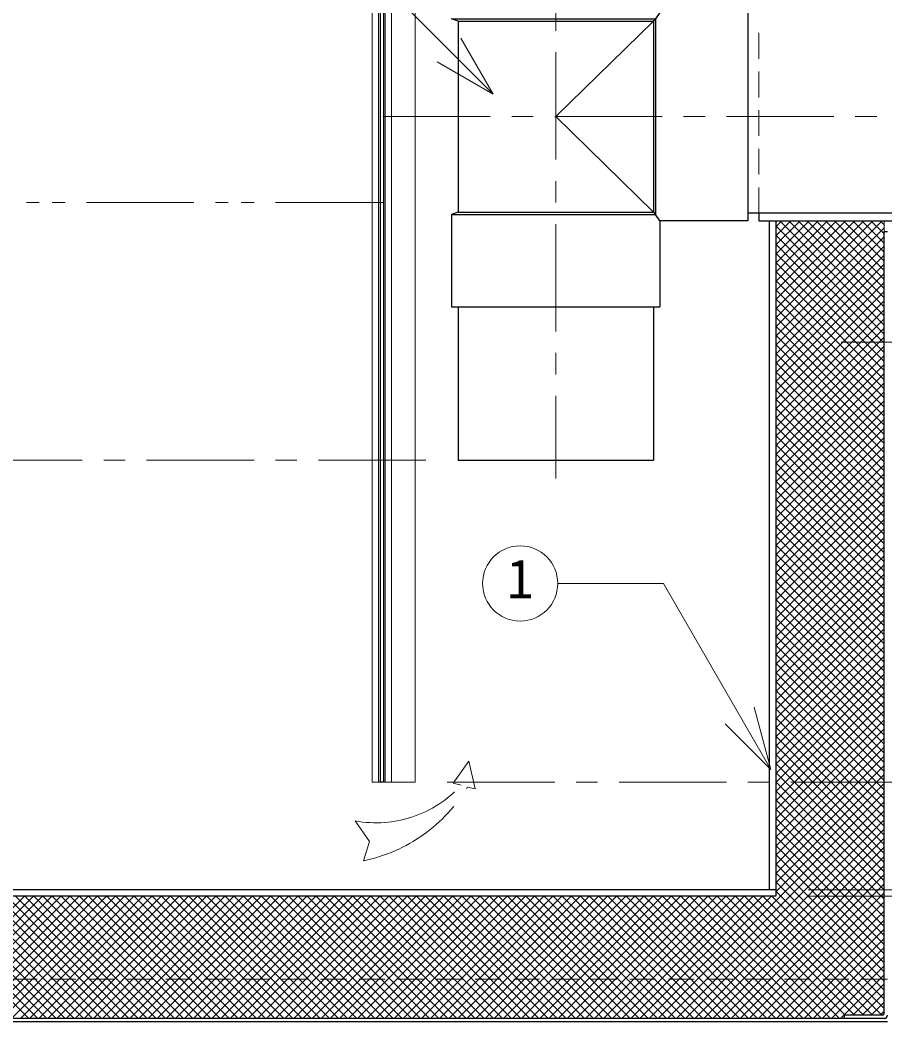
# Model space of a CAD drawing. Units: millimetres at full size, sheet at 1:10; details may follow other scales. Extents: x -2114 to 1936, y -1399 to 1411.
# Drawn here: x -714.9 to -312.1, y -890.2 to -423.6 of the extents above; entities that cross this region are included whole.
import ezdxf
from ezdxf.enums import TextEntityAlignment as Align

# ---------------------------------------------------------------- set-up
doc = ezdxf.new("R2010")
doc.units = ezdxf.units.MM
doc.header["$LTSCALE"] = 10
for name, pattern in [('CHAIN1', [8, 5, -1, 1, -1]), ('DASHED1', [1.8, 1.2, -0.6]), ('DOUBLE_CHAIN1', [8.8, 5, -1, 0.6, -0.6, 0.6, -1])]:
    doc.linetypes.add(name, pattern=pattern)
doc.layers.add('0-0_ﾚｲﾔ1', color=4, linetype='Continuous', lineweight=9)
doc.styles.add('ＭＳ ゴシック', font='')
doc.styles.get('ＭＳ ゴシック').set_extended_font_data('MS Gothic')

msp = doc.modelspace()

# ---------------------------------------------------------------- linework, layer by layer
at = {"layer": '0-0_ﾚｲﾔ1', "linetype": 'CHAIN1'}
for p, q in [((-465.42, 121.36), (-465.42, -637.14)), ((-545.92, -468.64), (469.08, -468.64)), ((-332.52, -573.64), (-289.32, -573.64)), ((-525.92, -628.64), (-1850.92, -628.64)), ((-515.92, -778.64), (419.08, -778.64)), ((-347.92, -828.64), (519.08, -828.64)), ((-347.92, -831.64), (569.08, -831.64))]:
    msp.add_line(p, q, dxfattribs=at)
at = {"layer": '0-0_ﾚｲﾔ1', "color": 5, "lineweight": 25}
for p, q in [((-547.17, -130.14), (-547.17, -778.64)), ((-545.67, -130.89), (-545.67, -778.64)), ((-510.92, -424.14), (-510.92, -513.14)), ((-419.92, -424.14), (-418.92, -423.14)), ((-375.92, -420.14), (-375.92, -517.14)), ((-510.92, -513.14), (-419.92, -513.14)), ((-419.92, -513.14), (-418.92, -514.14)), ((-513.92, -514.14), (-418.92, -514.14)), ((-416.92, -517.14), (-418.92, -514.14)), ((-375.92, -517.14), (-416.92, -517.14)), ((-416.92, -517.14), (-416.92, -557.14)), ((-286.92, -513.64), (-375.92, -513.64)), ((-370.92, -513.64), (-370.92, -517.14)), ((-370.92, -517.14), (-286.92, -517.14)), ((-365.92, -828.64), (-365.92, -517.14)), ((-362.92, -517.14), (-362.92, -831.64)), ((-312.52, -522.14), (-310.92, -522.14)), ((-312.52, -886.24), (-312.52, -522.14)), ((-513.92, -557.14), (-416.92, -557.14)), ((-419.92, -557.14), (-419.92, -628.64)), ((-545.67, -778.64), (-547.17, -778.64)), ((-362.92, -828.64), (-1068.92, -828.64)), ((-362.92, -831.64), (-1068.92, -831.64)), ((-310.92, -890.24), (-1120.92, -890.24)), ((-311.72, -888.64), (-1120.12, -888.64)), ((-313.32, -887.04), (-330.92, -887.04)), ((-330.92, -888.64), (-330.92, -887.04))]:
    msp.add_line(p, q, dxfattribs=at)
at = {"layer": '0-0_ﾚｲﾔ1', "color": 7, "lineweight": 18}
for p, q in [((-550.92, -778.64), (-550.92, -131.64)), ((-547.92, -778.64), (-547.92, -131.64)), ((-544.92, -143.88), (-544.92, -778.64)), ((-541.92, -144.5), (-541.92, -778.64)), ((-494.59, -458.12), (-600.09, -352.62)), ((-494.59, -458.12), (-509.59, -432.14)), ((-494.59, -458.12), (-520.57, -443.12)), ((-312.52, -517.14), (-312.52, -522.14)), ((-464.49, -686.03), (-415.25, -686.03)), ((-365.24, -772.64), (-415.25, -686.03)), ((-365.24, -772.64), (-373.01, -743.66)), ((-365.24, -772.64), (-386.46, -751.42)), ((-547.92, -778.64), (-550.92, -778.64)), ((-541.92, -778.64), (-544.92, -778.64))]:
    msp.add_line(p, q, dxfattribs=at)
at = {"layer": '0-0_ﾚｲﾔ1'}
for p, q in [((-530.92, -778.64), (-530.92, -131.64)), ((-419.92, -424.14), (-465.42, -468.64)), ((-465.42, -468.64), (-419.92, -513.14)), ((-362.92, -566.57), (-313.49, -517.14)), ((-362.92, -562.33), (-317.73, -517.14)), ((-362.92, -558.08), (-321.97, -517.14)), ((-362.92, -553.84), (-326.22, -517.14)), ((-362.92, -549.6), (-330.46, -517.14)), ((-362.92, -545.36), (-334.7, -517.14)), ((-362.92, -541.11), (-338.95, -517.14)), ((-362.92, -536.87), (-343.19, -517.14)), ((-362.92, -532.63), (-347.43, -517.14)), ((-362.92, -528.38), (-351.67, -517.14)), ((-362.92, -524.14), (-355.92, -517.14)), ((-362.92, -519.9), (-360.16, -517.14)), ((-361.09, -517.14), (-312.52, -565.7)), ((-356.85, -517.14), (-312.52, -561.46)), ((-352.6, -517.14), (-312.52, -557.22)), ((-348.36, -517.14), (-312.52, -552.98)), ((-344.12, -517.14), (-312.52, -548.73)), ((-339.88, -517.14), (-312.52, -544.49)), ((-335.63, -517.14), (-312.52, -540.25)), ((-331.39, -517.14), (-312.52, -536.01)), ((-327.15, -517.14), (-312.52, -531.76)), ((-322.91, -517.14), (-312.52, -527.52)), ((-318.66, -517.14), (-312.52, -523.28)), ((-314.42, -517.14), (-312.52, -519.04)), ((-362.92, -519.55), (-312.52, -569.95)), ((-362.92, -570.81), (-312.52, -520.41)), ((-362.92, -523.79), (-312.52, -574.19)), ((-362.92, -575.05), (-312.52, -524.65)), ((-362.92, -528.03), (-312.52, -578.43)), ((-362.92, -579.3), (-312.52, -528.9)), ((-362.92, -532.28), (-312.52, -582.68)), ((-362.92, -583.54), (-312.52, -533.14)), ((-362.92, -536.52), (-312.52, -586.92)), ((-362.92, -587.78), (-312.52, -537.38)), ((-362.92, -540.76), (-312.52, -591.16)), ((-362.92, -592.02), (-312.52, -541.62)), ((-362.92, -545), (-312.52, -595.4)), ((-362.92, -596.27), (-312.52, -545.87)), ((-362.92, -549.25), (-312.52, -599.65)), ((-362.92, -600.51), (-312.52, -550.11)), ((-362.92, -553.49), (-312.52, -603.89)), ((-362.92, -604.75), (-312.52, -554.35)), ((-362.92, -557.73), (-312.52, -608.13)), ((-362.92, -608.99), (-312.52, -558.59)), ((-362.92, -561.97), (-312.52, -612.37)), ((-362.92, -613.24), (-312.52, -562.84)), ((-362.92, -566.22), (-312.52, -616.62)), ((-362.92, -617.48), (-312.52, -567.08)), ((-362.92, -570.46), (-312.52, -620.86)), ((-362.92, -621.72), (-312.52, -571.32)), ((-362.92, -574.7), (-312.52, -625.1)), ((-362.92, -625.97), (-312.52, -575.57)), ((-362.92, -578.94), (-312.52, -629.34)), ((-362.92, -630.21), (-312.52, -579.81)), ((-362.92, -583.19), (-312.52, -633.59)), ((-362.92, -634.45), (-312.52, -584.05)), ((-362.92, -587.43), (-312.52, -637.83)), ((-362.92, -638.69), (-312.52, -588.29)), ((-362.92, -591.67), (-312.52, -642.07)), ((-362.92, -642.94), (-312.52, -592.54)), ((-362.92, -595.92), (-312.52, -646.32)), ((-362.92, -647.18), (-312.52, -596.78)), ((-362.92, -600.16), (-312.52, -650.56)), ((-362.92, -651.42), (-312.52, -601.02)), ((-362.92, -604.4), (-312.52, -654.8)), ((-362.92, -655.66), (-312.52, -605.26)), ((-362.92, -608.64), (-312.52, -659.04)), ((-362.92, -659.91), (-312.52, -609.51)), ((-362.92, -612.89), (-312.52, -663.29)), ((-362.92, -664.15), (-312.52, -613.75)), ((-362.92, -617.13), (-312.52, -667.53)), ((-362.92, -668.39), (-312.52, -617.99)), ((-362.92, -621.37), (-312.52, -671.77)), ((-362.92, -672.63), (-312.52, -622.23)), ((-362.92, -625.61), (-312.52, -676.01)), ((-362.92, -676.88), (-312.52, -626.48)), ((-362.92, -629.86), (-312.52, -680.26)), ((-362.92, -681.12), (-312.52, -630.72)), ((-362.92, -634.1), (-312.52, -684.5)), ((-362.92, -685.36), (-312.52, -634.96)), ((-362.92, -638.34), (-312.52, -688.74)), ((-362.92, -689.61), (-312.52, -639.21)), ((-362.92, -642.58), (-312.52, -692.98)), ((-362.92, -693.85), (-312.52, -643.45)), ((-362.92, -646.83), (-312.52, -697.23)), ((-362.92, -698.09), (-312.52, -647.69)), ((-362.92, -651.07), (-312.52, -701.47)), ((-362.92, -702.33), (-312.52, -651.93)), ((-362.92, -655.31), (-312.52, -705.71)), ((-362.92, -706.58), (-312.52, -656.18)), ((-362.92, -659.55), (-312.52, -709.95)), ((-362.92, -710.82), (-312.52, -660.42)), ((-362.92, -663.8), (-312.52, -714.2)), ((-362.92, -715.06), (-312.52, -664.66)), ((-362.92, -668.04), (-312.52, -718.44)), ((-362.92, -719.3), (-312.52, -668.9)), ((-362.92, -672.28), (-312.52, -722.68)), ((-362.92, -723.55), (-312.52, -673.15)), ((-362.92, -676.53), (-312.52, -726.93)), ((-362.92, -727.79), (-312.52, -677.39)), ((-362.92, -680.77), (-312.52, -731.17)), ((-362.92, -732.03), (-312.52, -681.63)), ((-362.92, -685.01), (-312.52, -735.41)), ((-362.92, -736.27), (-312.52, -685.87)), ((-362.92, -689.25), (-312.52, -739.65)), ((-362.92, -740.52), (-312.52, -690.12)), ((-362.92, -693.5), (-312.52, -743.9)), ((-362.92, -744.76), (-312.52, -694.36)), ((-362.92, -697.74), (-312.52, -748.14)), ((-362.92, -749), (-312.52, -698.6)), ((-362.92, -701.98), (-312.52, -752.38)), ((-362.92, -753.24), (-312.52, -702.84)), ((-362.92, -706.22), (-312.52, -756.62)), ((-362.92, -757.49), (-312.52, -707.09)), ((-362.92, -710.47), (-312.52, -760.87)), ((-362.92, -761.73), (-312.52, -711.33)), ((-362.92, -714.71), (-312.52, -765.11)), ((-362.92, -765.97), (-312.52, -715.57)), ((-362.92, -718.95), (-312.52, -769.35)), ((-362.92, -770.22), (-312.52, -719.82)), ((-362.92, -723.19), (-312.52, -773.59)), ((-362.92, -774.46), (-312.52, -724.06)), ((-362.92, -727.44), (-312.52, -777.84)), ((-362.92, -778.7), (-312.52, -728.3)), ((-362.92, -731.68), (-312.52, -782.08)), ((-362.92, -782.94), (-312.52, -732.54)), ((-362.92, -735.92), (-312.52, -786.32)), ((-362.92, -787.19), (-312.52, -736.79)), ((-362.92, -740.16), (-312.52, -790.56)), ((-362.92, -791.43), (-312.52, -741.03)), ((-362.92, -744.41), (-312.52, -794.81)), ((-362.92, -795.67), (-312.52, -745.27)), ((-362.92, -748.65), (-312.52, -799.05)), ((-362.92, -799.91), (-312.52, -749.51)), ((-362.92, -752.89), (-312.52, -803.29)), ((-362.92, -804.16), (-312.52, -753.76)), ((-362.92, -757.14), (-312.52, -807.54)), ((-362.92, -808.4), (-312.52, -758)), ((-362.92, -761.38), (-312.52, -811.78)), ((-362.92, -812.64), (-312.52, -762.24)), ((-362.92, -765.62), (-312.52, -816.02)), ((-362.92, -816.88), (-312.52, -766.48)), ((-362.92, -769.86), (-312.52, -820.26)), ((-362.92, -821.13), (-312.52, -770.73)), ((-362.92, -774.11), (-312.52, -824.51)), ((-547.17, -778.64), (-547.92, -778.64)), ((-544.92, -778.64), (-545.67, -778.64)), ((-541.92, -778.64), (-530.92, -778.64)), ((-362.92, -825.37), (-312.52, -774.97)), ((-362.92, -778.35), (-312.52, -828.75)), ((-362.92, -829.61), (-312.52, -779.21)), ((-417.7, -888.64), (-312.52, -783.45)), ((-362.92, -782.59), (-312.52, -832.99)), ((-413.46, -888.64), (-312.52, -787.7)), ((-362.92, -786.83), (-312.52, -837.23)), ((-409.22, -888.64), (-312.52, -791.94)), ((-362.92, -791.08), (-312.52, -841.48)), ((-404.98, -888.64), (-312.52, -796.18)), ((-362.92, -795.32), (-312.52, -845.72)), ((-400.73, -888.64), (-312.52, -800.43)), ((-362.92, -799.56), (-312.52, -849.96)), ((-396.49, -888.64), (-312.52, -804.67)), ((-362.92, -803.8), (-312.52, -854.2)), ((-392.25, -888.64), (-312.52, -808.91)), ((-362.92, -808.05), (-312.52, -858.45)), ((-388, -888.64), (-312.52, -813.15)), ((-362.92, -812.29), (-312.52, -862.69)), ((-362.92, -816.53), (-312.52, -866.93)), ((-383.76, -888.64), (-312.52, -817.4)), ((-362.92, -820.77), (-312.52, -871.17)), ((-379.52, -888.64), (-312.52, -821.64)), ((-375.28, -888.64), (-312.52, -825.88)), ((-362.92, -825.02), (-312.52, -875.42)), ((-371.03, -888.64), (-312.52, -830.12)), ((-362.92, -829.26), (-312.52, -879.66)), ((-769.84, -888.64), (-712.84, -831.64)), ((-767.84, -831.64), (-710.84, -888.64)), ((-765.6, -888.64), (-708.6, -831.64)), ((-763.6, -831.64), (-706.6, -888.64)), ((-761.36, -888.64), (-704.36, -831.64)), ((-759.35, -831.64), (-702.35, -888.64)), ((-757.11, -888.64), (-700.11, -831.64)), ((-755.11, -831.64), (-698.11, -888.64)), ((-752.87, -888.64), (-695.87, -831.64)), ((-750.87, -831.64), (-693.87, -888.64)), ((-748.63, -888.64), (-691.63, -831.64)), ((-746.63, -831.64), (-689.63, -888.64)), ((-744.39, -888.64), (-687.39, -831.64)), ((-742.38, -831.64), (-685.38, -888.64)), ((-740.14, -888.64), (-683.14, -831.64)), ((-738.14, -831.64), (-681.14, -888.64)), ((-735.9, -888.64), (-678.9, -831.64)), ((-733.9, -831.64), (-676.9, -888.64)), ((-731.66, -888.64), (-674.66, -831.64)), ((-729.66, -831.64), (-672.66, -888.64)), ((-727.42, -888.64), (-670.42, -831.64)), ((-725.41, -831.64), (-668.41, -888.64)), ((-723.17, -888.64), (-666.17, -831.64)), ((-721.17, -831.64), (-664.17, -888.64)), ((-718.93, -888.64), (-661.93, -831.64)), ((-716.93, -831.64), (-659.93, -888.64)), ((-714.69, -888.64), (-657.69, -831.64)), ((-712.68, -831.64), (-655.68, -888.64)), ((-710.45, -888.64), (-653.45, -831.64)), ((-708.44, -831.64), (-651.44, -888.64)), ((-706.2, -888.64), (-649.2, -831.64)), ((-704.2, -831.64), (-647.2, -888.64)), ((-701.96, -888.64), (-644.96, -831.64)), ((-699.96, -831.64), (-642.96, -888.64)), ((-697.72, -888.64), (-640.72, -831.64)), ((-695.71, -831.64), (-638.71, -888.64)), ((-693.47, -888.64), (-636.47, -831.64)), ((-691.47, -831.64), (-634.47, -888.64)), ((-689.23, -888.64), (-632.23, -831.64)), ((-687.23, -831.64), (-630.23, -888.64)), ((-684.99, -888.64), (-627.99, -831.64)), ((-682.99, -831.64), (-625.99, -888.64)), ((-680.75, -888.64), (-623.75, -831.64)), ((-678.74, -831.64), (-621.74, -888.64)), ((-676.5, -888.64), (-619.5, -831.64)), ((-674.5, -831.64), (-617.5, -888.64)), ((-672.26, -888.64), (-615.26, -831.64)), ((-670.26, -831.64), (-613.26, -888.64)), ((-668.02, -888.64), (-611.02, -831.64)), ((-666.02, -831.64), (-609.02, -888.64)), ((-663.78, -888.64), (-606.78, -831.64)), ((-661.77, -831.64), (-604.77, -888.64)), ((-659.53, -888.64), (-602.53, -831.64)), ((-657.53, -831.64), (-600.53, -888.64)), ((-655.29, -888.64), (-598.29, -831.64)), ((-653.29, -831.64), (-596.29, -888.64)), ((-651.05, -888.64), (-594.05, -831.64)), ((-649.05, -831.64), (-592.05, -888.64)), ((-646.81, -888.64), (-589.81, -831.64)), ((-644.8, -831.64), (-587.8, -888.64)), ((-642.56, -888.64), (-585.56, -831.64)), ((-640.56, -831.64), (-583.56, -888.64)), ((-638.32, -888.64), (-581.32, -831.64)), ((-636.32, -831.64), (-579.32, -888.64)), ((-634.08, -888.64), (-577.08, -831.64)), ((-632.07, -831.64), (-575.07, -888.64)), ((-629.84, -888.64), (-572.84, -831.64)), ((-627.83, -831.64), (-570.83, -888.64)), ((-625.59, -888.64), (-568.59, -831.64)), ((-623.59, -831.64), (-566.59, -888.64)), ((-621.35, -888.64), (-564.35, -831.64)), ((-619.35, -831.64), (-562.35, -888.64)), ((-617.11, -888.64), (-560.11, -831.64)), ((-615.1, -831.64), (-558.1, -888.64)), ((-612.86, -888.64), (-555.86, -831.64)), ((-610.86, -831.64), (-553.86, -888.64)), ((-608.62, -888.64), (-551.62, -831.64)), ((-606.62, -831.64), (-549.62, -888.64)), ((-604.38, -888.64), (-547.38, -831.64)), ((-602.38, -831.64), (-545.38, -888.64)), ((-600.14, -888.64), (-543.14, -831.64)), ((-598.13, -831.64), (-541.13, -888.64)), ((-595.89, -888.64), (-538.89, -831.64)), ((-593.89, -831.64), (-536.89, -888.64)), ((-591.65, -888.64), (-534.65, -831.64)), ((-589.65, -831.64), (-532.65, -888.64)), ((-587.41, -888.64), (-530.41, -831.64)), ((-585.41, -831.64), (-528.41, -888.64)), ((-583.17, -888.64), (-526.17, -831.64)), ((-581.16, -831.64), (-524.16, -888.64)), ((-578.92, -888.64), (-521.92, -831.64)), ((-576.92, -831.64), (-519.92, -888.64)), ((-574.68, -888.64), (-517.68, -831.64)), ((-572.68, -831.64), (-515.68, -888.64)), ((-570.44, -888.64), (-513.44, -831.64)), ((-568.44, -831.64), (-511.44, -888.64)), ((-566.2, -888.64), (-509.2, -831.64)), ((-564.19, -831.64), (-507.19, -888.64)), ((-561.95, -888.64), (-504.95, -831.64)), ((-559.95, -831.64), (-502.95, -888.64)), ((-557.71, -888.64), (-500.71, -831.64)), ((-555.71, -831.64), (-498.71, -888.64)), ((-553.47, -888.64), (-496.47, -831.64)), ((-551.46, -831.64), (-494.46, -888.64)), ((-549.23, -888.64), (-492.23, -831.64)), ((-547.22, -831.64), (-490.22, -888.64)), ((-544.98, -888.64), (-487.98, -831.64)), ((-542.98, -831.64), (-485.98, -888.64)), ((-540.74, -888.64), (-483.74, -831.64)), ((-538.74, -831.64), (-481.74, -888.64)), ((-536.5, -888.64), (-479.5, -831.64)), ((-534.49, -831.64), (-477.49, -888.64)), ((-532.25, -888.64), (-475.25, -831.64)), ((-530.25, -831.64), (-473.25, -888.64)), ((-528.01, -888.64), (-471.01, -831.64)), ((-526.01, -831.64), (-469.01, -888.64)), ((-523.77, -888.64), (-466.77, -831.64)), ((-521.77, -831.64), (-464.77, -888.64)), ((-519.53, -888.64), (-462.53, -831.64)), ((-517.52, -831.64), (-460.52, -888.64)), ((-515.28, -888.64), (-458.28, -831.64)), ((-513.28, -831.64), (-456.28, -888.64)), ((-511.04, -888.64), (-454.04, -831.64)), ((-509.04, -831.64), (-452.04, -888.64)), ((-506.8, -888.64), (-449.8, -831.64)), ((-504.8, -831.64), (-447.8, -888.64)), ((-502.56, -888.64), (-445.56, -831.64)), ((-500.55, -831.64), (-443.55, -888.64)), ((-498.31, -888.64), (-441.31, -831.64)), ((-496.31, -831.64), (-439.31, -888.64)), ((-494.07, -888.64), (-437.07, -831.64)), ((-492.07, -831.64), (-435.07, -888.64)), ((-489.83, -888.64), (-432.83, -831.64)), ((-487.82, -831.64), (-430.82, -888.64)), ((-485.59, -888.64), (-428.59, -831.64)), ((-483.58, -831.64), (-426.58, -888.64)), ((-481.34, -888.64), (-424.34, -831.64)), ((-479.34, -831.64), (-422.34, -888.64)), ((-477.1, -888.64), (-420.1, -831.64)), ((-475.1, -831.64), (-418.1, -888.64)), ((-472.86, -888.64), (-415.86, -831.64)), ((-470.85, -831.64), (-413.85, -888.64)), ((-468.61, -888.64), (-411.61, -831.64)), ((-466.61, -831.64), (-409.61, -888.64)), ((-464.37, -888.64), (-407.37, -831.64)), ((-462.37, -831.64), (-405.37, -888.64)), ((-460.13, -888.64), (-403.13, -831.64)), ((-458.13, -831.64), (-401.13, -888.64)), ((-455.89, -888.64), (-398.89, -831.64)), ((-453.88, -831.64), (-396.88, -888.64)), ((-451.64, -888.64), (-394.64, -831.64)), ((-449.64, -831.64), (-392.64, -888.64)), ((-447.4, -888.64), (-390.4, -831.64)), ((-445.4, -831.64), (-388.4, -888.64)), ((-443.16, -888.64), (-386.16, -831.64)), ((-441.16, -831.64), (-384.16, -888.64)), ((-438.92, -888.64), (-381.92, -831.64)), ((-436.91, -831.64), (-379.91, -888.64)), ((-434.67, -888.64), (-377.67, -831.64)), ((-432.67, -831.64), (-375.67, -888.64)), ((-430.43, -888.64), (-373.43, -831.64)), ((-428.43, -831.64), (-371.43, -888.64)), ((-426.19, -888.64), (-369.19, -831.64)), ((-424.19, -831.64), (-367.19, -888.64)), ((-421.95, -888.64), (-364.95, -831.64)), ((-419.94, -831.64), (-362.94, -888.64)), ((-415.7, -831.64), (-358.7, -888.64)), ((-411.46, -831.64), (-354.46, -888.64)), ((-407.21, -831.64), (-350.21, -888.64)), ((-402.97, -831.64), (-345.97, -888.64)), ((-398.73, -831.64), (-341.73, -888.64)), ((-394.49, -831.64), (-337.49, -888.64)), ((-390.24, -831.64), (-333.24, -888.64)), ((-386, -831.64), (-330.6, -887.04)), ((-381.76, -831.64), (-326.36, -887.04)), ((-377.52, -831.64), (-322.12, -887.04)), ((-373.27, -831.64), (-317.87, -887.04)), ((-369.03, -831.64), (-313.63, -887.04)), ((-366.79, -888.64), (-312.52, -834.37)), ((-364.79, -831.64), (-312.52, -883.9)), ((-362.55, -888.64), (-312.52, -838.61)), ((-358.31, -888.64), (-312.52, -842.85)), ((-354.06, -888.64), (-312.52, -847.09)), ((-349.82, -888.64), (-312.52, -851.34)), ((-345.58, -888.64), (-312.52, -855.58)), ((-341.34, -888.64), (-312.52, -859.82)), ((-337.09, -888.64), (-312.52, -864.07)), ((-332.85, -888.64), (-312.52, -868.31)), ((-327.01, -887.04), (-312.52, -872.55)), ((-322.77, -887.04), (-312.52, -876.79)), ((-318.52, -887.04), (-312.52, -881.04)), ((-314.28, -887.04), (-312.52, -885.28))]:
    msp.add_line(p, q, dxfattribs=at)
at = {"layer": '0-0_ﾚｲﾔ1', "linetype": 'DASHED1'}
for p, q in [((-370.92, -513.64), (-370.92, -423.64)), ((-310.92, -870.24), (-1020.92, -870.24))]:
    msp.add_line(p, q, dxfattribs=at)
at = {"layer": '0-0_ﾚｲﾔ1', "linetype": 'DOUBLE_CHAIN1'}
for p, q in [((-545.92, -508.64), (-1055.92, -508.64)), ((-505.9, -768.83), (-513.18, -779.09)), ((-502.92, -781.74), (-505.9, -768.83)), ((-513.18, -779.09), (-509.49, -780.04)), ((-506.47, -780.82), (-502.92, -781.74)), ((-558.85, -796.63), (-552.23, -806.23)), ((-552.23, -806.23), (-554.88, -815.16))]:
    msp.add_line(p, q, dxfattribs=at)
at = {"layer": '0-0_ﾚｲﾔ1', "color": 5, "lineweight": 25}
for points in [[(-510.92, -424.14), (-513.92, -423.14), (-418.92, -423.14)], [(-510.92, -424.14), (-419.92, -424.14), (-419.92, -513.14)], [(-375.92, -420.14), (-416.92, -420.14), (-418.92, -423.14), (-418.92, -514.14)], [(-510.92, -513.14), (-513.92, -514.14), (-513.92, -557.14)], [(-510.92, -557.14), (-510.92, -628.64), (-419.92, -628.64)]]:
    msp.add_lwpolyline(points, dxfattribs=at)
at = {"layer": '0-0_ﾚｲﾔ1', "color": 7, "lineweight": 18}
msp.add_circle((-481.99, -686.03), 17.5, dxfattribs=at)
at = {"layer": '0-0_ﾚｲﾔ1', "linetype": 'DOUBLE_CHAIN1'}
for centre, radius, start, end in [((-549.18, -743.69), 53.81, 259.6434, 317.5094), ((-569.92, -742.67), 74.03, 281.7201, 328.9838)]:
    msp.add_arc(centre, radius, start, end, dxfattribs=at)
at = {"layer": '0-0_ﾚｲﾔ1', "color": 5, "lineweight": 25}
for centre, radius in [((-313.32, -886.24), 0.8), ((-312.52, -887.04), 1.6)]:
    msp.add_arc(centre, radius, 270, 0, dxfattribs=at)

# ---------------------------------------------------------------- texts
at = {"layer": '0-0_ﾚｲﾔ1', "color": 7, "style": 'ＭＳ ゴシック'}
msp.add_text('1', height=18.33, dxfattribs=at).set_placement((-488.24, -698.53), align=Align.BOTTOM_LEFT)

doc.saveas('drawing.dxf')
